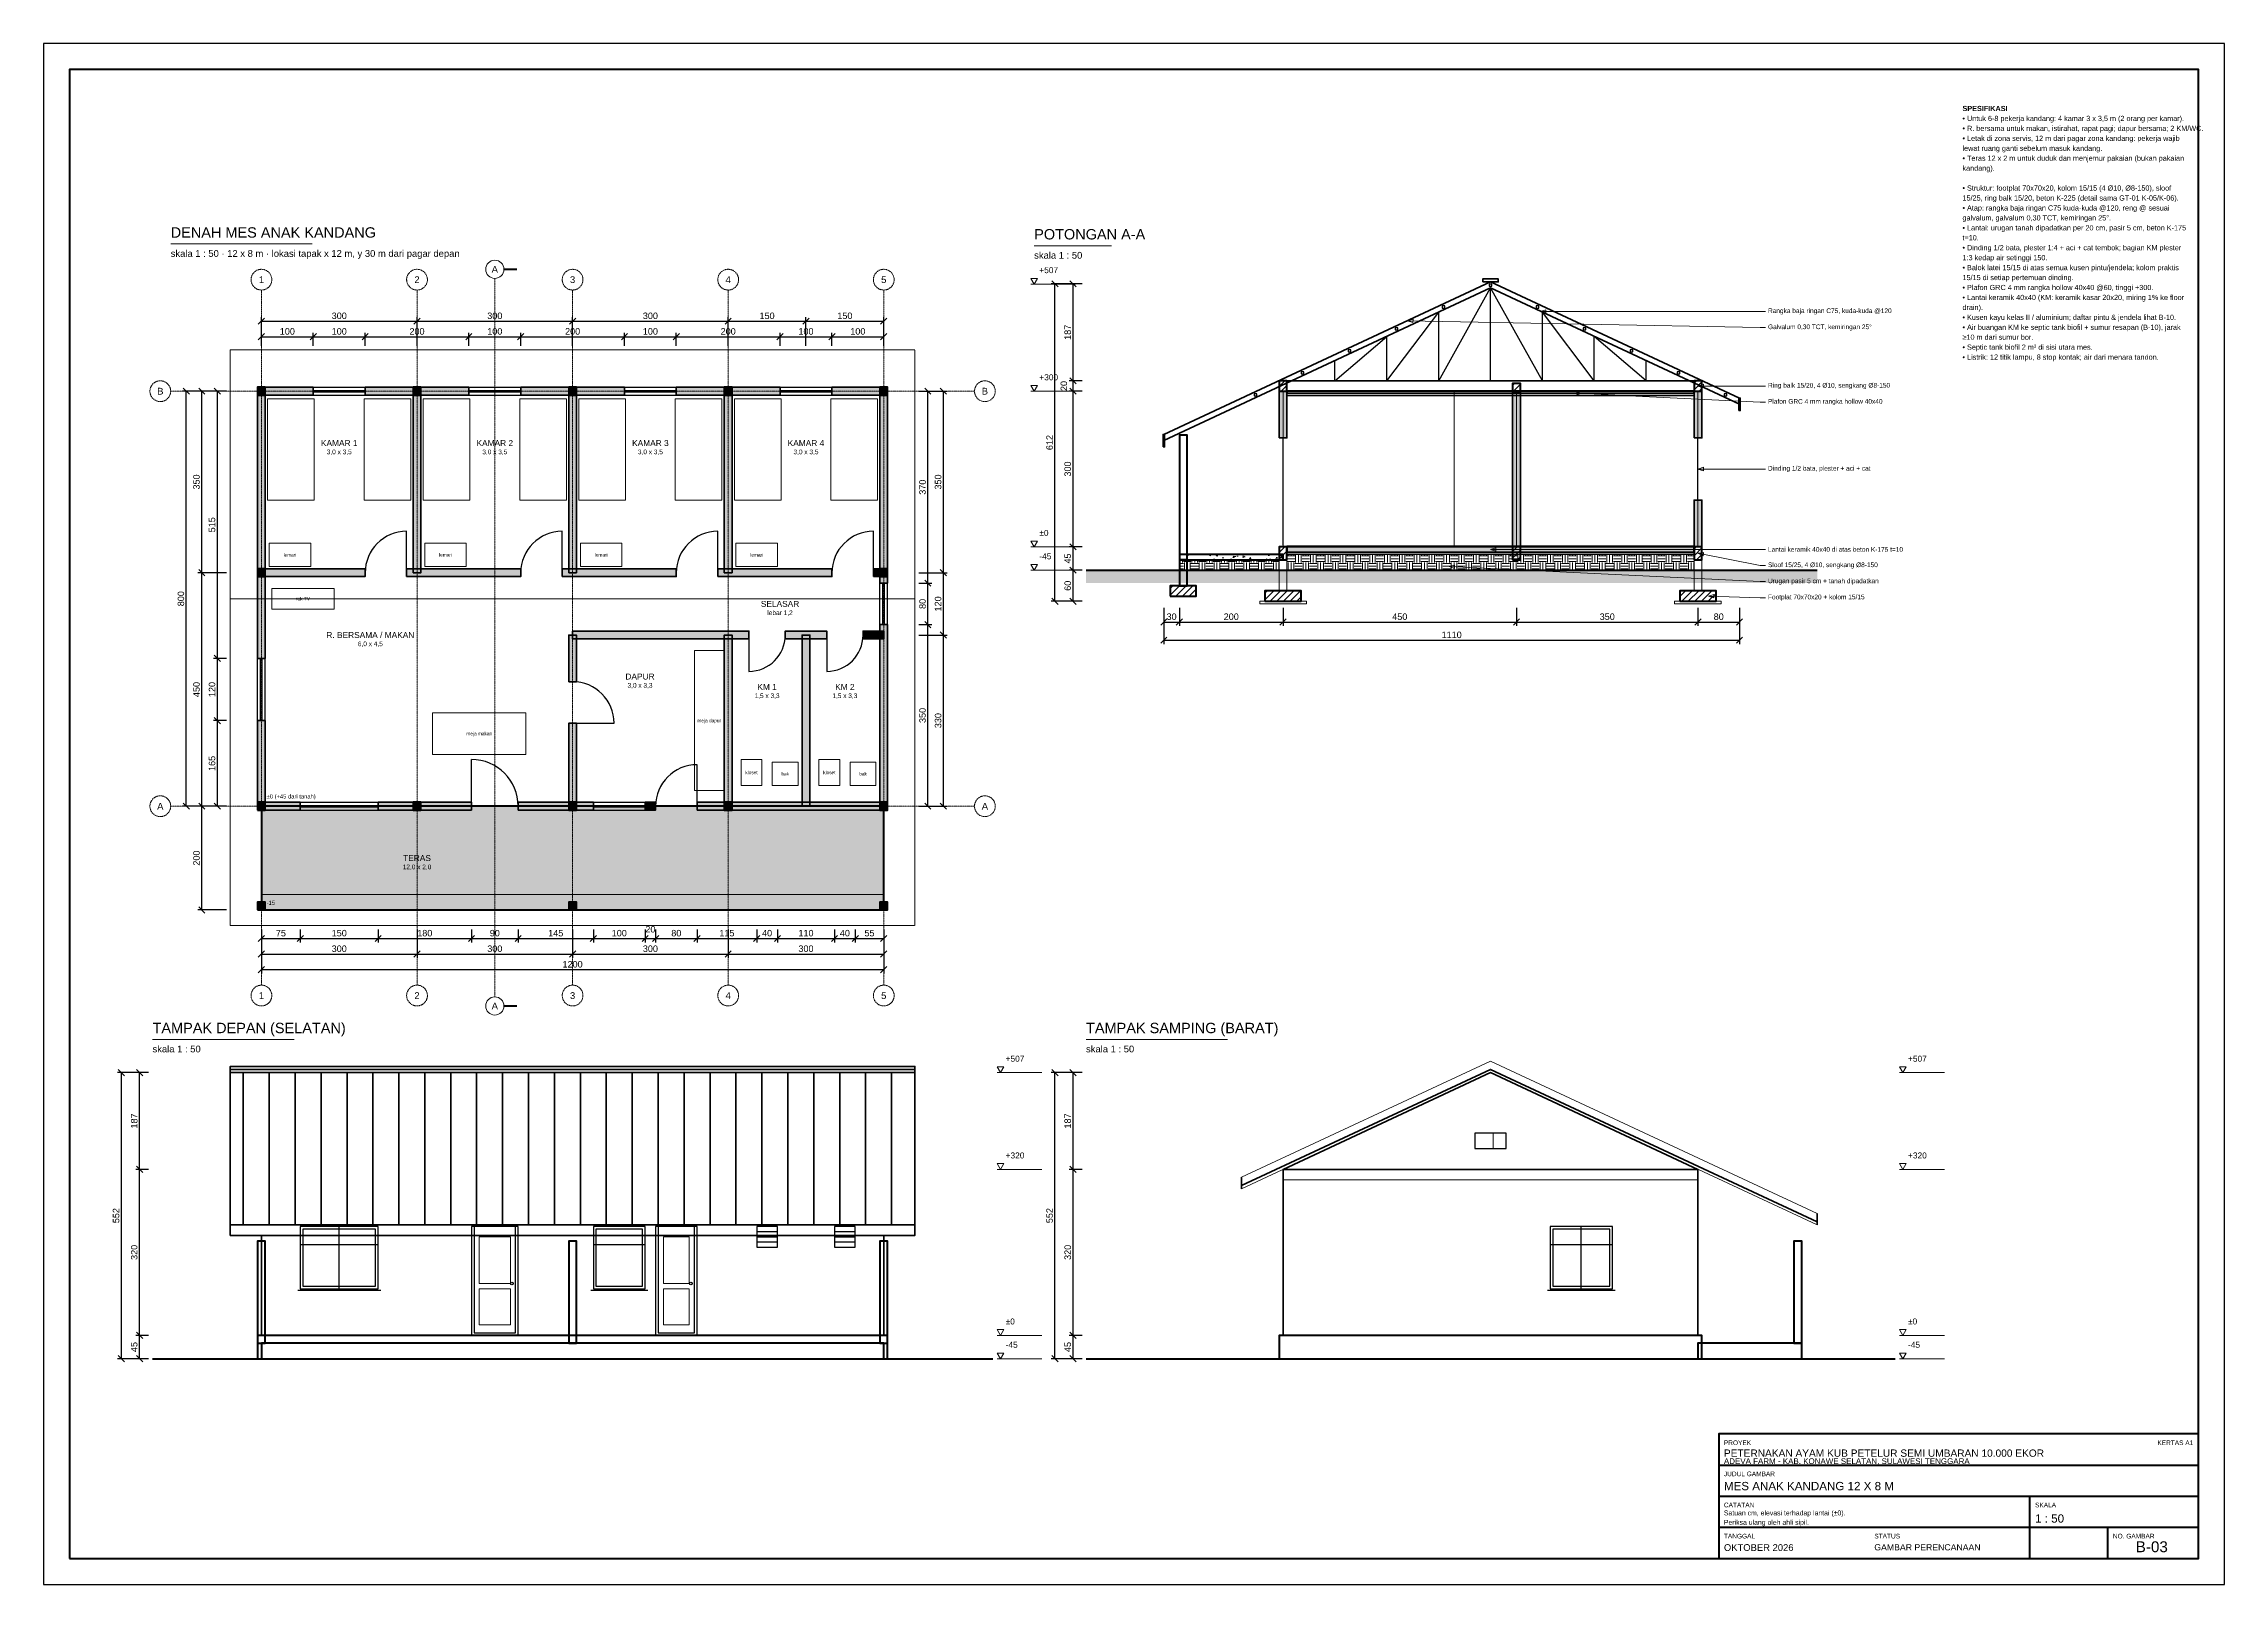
# Model space of a CAD drawing. Header units: centimetres. Extents: x 0 to 57986, y 0 to 4200.
# Drawn here: x 11175 to 15380, y 0 to 2970 of the extents above; entities that cross this region are included whole.
import ezdxf
from ezdxf.enums import TextEntityAlignment as Align

# ---------------------------------------------------------------- set-up
doc = ezdxf.new("R2010")
doc.units = ezdxf.units.CM
doc.linetypes.add('DASHDOT', pattern=[3.556, 2.54, -0.508, 0, -0.508])
doc.linetypes.add('DASHED', pattern=[1.524, 1.27, -0.254])
for name, color, linetype, lineweight in [('A-ATAP', 5, 'CONTINUOUS', 35), ('A-BAJA', 6, 'CONTINUOUS', 25), ('A-DIM', 140, 'CONTINUOUS', 13), ('A-DINDING', 32, 'CONTINUOUS', 35), ('A-FRAME', 7, 'CONTINUOUS', 50), ('A-GRID', 1, 'DASHDOT', 13), ('A-HATCH', 8, 'CONTINUOUS', 9), ('A-KAYU', 32, 'CONTINUOUS', 25), ('A-PERABOT', 8, 'CONTINUOUS', 18), ('A-STRUKTUR', 7, 'CONTINUOUS', 50), ('A-TANAH', 34, 'CONTINUOUS', 18), ('A-TEKS', 7, 'CONTINUOUS', 18), ('A-TERSEMBUNYI', 8, 'DASHED', 13)]:
    doc.layers.add(name, color=color, linetype=linetype, lineweight=lineweight)
doc.styles.add('ARIAL', font='arial.ttf')
doc.dimstyles.new('D50', dxfattribs={"dimtxt": 12.5, "dimasz": 10, "dimexe": 7.5, "dimexo": 7.5, "dimgap": 4, "dimtad": 1, "dimdec": 0, "dimtxsty": 'ARIAL', "dimtsz": 6, "dimcen": 2.5, "dimclrd": 140, "dimclre": 140, "dimclrt": 250, "dimazin": 3, "dimtfac": 1, "dimtmove": 0, "dimatfit": 3})

msp = doc.modelspace()

# ---------------------------------------------------------------- hatches: boundary and pattern name
at = {"layer": 'A-HATCH'}
h = msp.add_hatch(dxfattribs=at)
h.set_pattern_fill('ANSI31', scale=2.85)
h.paths.add_polyline_path([(13557.5, 2300), (13572.5, 2300), (13572.5, 2320), (13557.5, 2320)])
h = msp.add_hatch(dxfattribs=at)
h.set_pattern_fill('ANSI31', scale=2.85)
h.paths.add_polyline_path([(14007.5, 2300), (14022.5, 2300), (14022.5, 2315), (14007.5, 2315)])
h = msp.add_hatch(dxfattribs=at)
h.set_pattern_fill('ANSI31', scale=2.85)
h.paths.add_polyline_path([(14357.5, 2300), (14372.5, 2300), (14372.5, 2320), (14357.5, 2320)])
at = {"layer": 'A-HATCH', "true_color": 0xe2ceb6}
h = msp.add_hatch(color=8, dxfattribs=at)
h.dxf.hatch_style = 1
h.paths.add_polyline_path([(11587.5, 2292.5), (11695, 2292.5), (11695, 2307.5), (11587.5, 2307.5)])
h = msp.add_hatch(color=8, dxfattribs=at)
h.dxf.hatch_style = 1
h.paths.add_polyline_path([(11587.5, 1785), (11602.5, 1785), (11602.5, 2307.5), (11587.5, 2307.5)])
at = {"layer": 'A-HATCH'}
h = msp.add_hatch(color=8, dxfattribs=at)
h.dxf.hatch_style = 1
h.paths.add_polyline_path([(11587.5, 2292.5), (11602.5, 2292.5), (11602.5, 2307.5), (11587.5, 2307.5)])
at = {"layer": 'A-HATCH', "true_color": 0xe2ceb6}
h = msp.add_hatch(color=8, dxfattribs=at)
h.dxf.hatch_style = 1
h.paths.add_polyline_path([(11795, 2292.5), (11995, 2292.5), (11995, 2307.5), (11795, 2307.5)])
at = {"layer": 'A-HATCH'}
h = msp.add_hatch(color=8, dxfattribs=at)
h.dxf.hatch_style = 1
h.paths.add_polyline_path([(11887.5, 2292.5), (11902.5, 2292.5), (11902.5, 2307.5), (11887.5, 2307.5)])
at = {"layer": 'A-HATCH', "true_color": 0xe2ceb6}
h = msp.add_hatch(color=8, dxfattribs=at)
h.dxf.hatch_style = 1
h.paths.add_polyline_path([(11887.5, 1950), (11902.5, 1950), (11902.5, 2300), (11887.5, 2300)])
h = msp.add_hatch(color=8, dxfattribs=at)
h.dxf.hatch_style = 1
h.paths.add_polyline_path([(12095, 2292.5), (12295, 2292.5), (12295, 2307.5), (12095, 2307.5)])
at = {"layer": 'A-HATCH'}
h = msp.add_hatch(color=8, dxfattribs=at)
h.dxf.hatch_style = 1
h.paths.add_polyline_path([(12187.5, 2292.5), (12202.5, 2292.5), (12202.5, 2307.5), (12187.5, 2307.5)])
at = {"layer": 'A-HATCH', "true_color": 0xe2ceb6}
h = msp.add_hatch(color=8, dxfattribs=at)
h.dxf.hatch_style = 1
h.paths.add_polyline_path([(12187.5, 1950), (12202.5, 1950), (12202.5, 2300), (12187.5, 2300)])
h = msp.add_hatch(color=8, dxfattribs=at)
h.dxf.hatch_style = 1
h.paths.add_polyline_path([(12395, 2292.5), (12595, 2292.5), (12595, 2307.5), (12395, 2307.5)])
at = {"layer": 'A-HATCH'}
h = msp.add_hatch(color=8, dxfattribs=at)
h.dxf.hatch_style = 1
h.paths.add_polyline_path([(12487.5, 2292.5), (12502.5, 2292.5), (12502.5, 2307.5), (12487.5, 2307.5)])
at = {"layer": 'A-HATCH', "true_color": 0xe2ceb6}
h = msp.add_hatch(color=8, dxfattribs=at)
h.dxf.hatch_style = 1
h.paths.add_polyline_path([(12487.5, 1950), (12502.5, 1950), (12502.5, 2300), (12487.5, 2300)])
h = msp.add_hatch(color=8, dxfattribs=at)
h.dxf.hatch_style = 1
h.paths.add_polyline_path([(12695, 2292.5), (12802.5, 2292.5), (12802.5, 2307.5), (12695, 2307.5)])
h = msp.add_hatch(color=8, dxfattribs=at)
h.dxf.hatch_style = 1
h.paths.add_polyline_path([(12787.5, 1930), (12802.5, 1930), (12802.5, 2307.5), (12787.5, 2307.5)])
at = {"layer": 'A-HATCH'}
h = msp.add_hatch(color=8, dxfattribs=at)
h.dxf.hatch_style = 1
h.paths.add_polyline_path([(12787.5, 2292.5), (12802.5, 2292.5), (12802.5, 2307.5), (12787.5, 2307.5)])
at = {"layer": 'A-HATCH', "true_color": 0xe2ceb6}
h = msp.add_hatch(color=8, dxfattribs=at)
h.dxf.hatch_style = 1
h.paths.add_polyline_path([(13557.5, 2210), (13572.5, 2210), (13572.5, 2300), (13557.5, 2300)])
h = msp.add_hatch(color=8, dxfattribs=at)
h.dxf.hatch_style = 1
h.paths.add_polyline_path([(14007.5, 2000), (14022.5, 2000), (14022.5, 2300), (14007.5, 2300)])
h = msp.add_hatch(color=8, dxfattribs=at)
h.dxf.hatch_style = 1
h.paths.add_polyline_path([(14357.5, 2210), (14372.5, 2210), (14372.5, 2300), (14357.5, 2300)])
h = msp.add_hatch(color=8, dxfattribs=at)
h.dxf.hatch_style = 1
h.paths.add_polyline_path([(14357.5, 2000), (14372.5, 2000), (14372.5, 2090), (14357.5, 2090)])
at = {"layer": 'A-HATCH'}
h = msp.add_hatch(dxfattribs=at)
h.set_pattern_fill('AR-CONC', scale=0.175)
h.paths.add_polyline_path([(13365, 1975), (13565, 1975), (13565, 1985), (13365, 1985)])
h = msp.add_hatch(dxfattribs=at)
h.set_pattern_fill('ANSI31', scale=2.85)
h.paths.add_polyline_path([(13557.5, 1975), (13572.5, 1975), (13572.5, 2000), (13557.5, 2000)])
h = msp.add_hatch(dxfattribs=at)
h.set_pattern_fill('AR-CONC', scale=0.175)
h.paths.add_polyline_path([(13572.5, 1990), (14357.5, 1990), (14357.5, 2000), (13572.5, 2000)])
h = msp.add_hatch(dxfattribs=at)
h.set_pattern_fill('AR-SAND', scale=0.25)
h.paths.add_polyline_path([(13572.5, 1985), (14357.5, 1985), (14357.5, 1990), (13572.5, 1990)])
h = msp.add_hatch(dxfattribs=at)
h.set_pattern_fill('EARTH', scale=2.25)
h.paths.add_polyline_path([(13572.5, 1955), (14357.5, 1955), (14357.5, 1985), (13572.5, 1985)])
h = msp.add_hatch(dxfattribs=at)
h.set_pattern_fill('ANSI31', scale=2.85)
h.paths.add_polyline_path([(14007.5, 1975), (14022.5, 1975), (14022.5, 2000), (14007.5, 2000)])
h = msp.add_hatch(dxfattribs=at)
h.set_pattern_fill('ANSI31', scale=2.85)
h.paths.add_polyline_path([(14357.5, 1975), (14372.5, 1975), (14372.5, 2000), (14357.5, 2000)])
h = msp.add_hatch(color=8, dxfattribs=at)
h.dxf.hatch_style = 1
h.paths.add_polyline_path([(11587.5, 1942.5), (11602.5, 1942.5), (11602.5, 1957.5), (11587.5, 1957.5)])
at = {"layer": 'A-HATCH', "true_color": 0xe2ceb6}
h = msp.add_hatch(color=8, dxfattribs=at)
h.dxf.hatch_style = 1
h.paths.add_polyline_path([(11595, 1942.5), (11795, 1942.5), (11795, 1957.5), (11595, 1957.5)])
h = msp.add_hatch(color=8, dxfattribs=at)
h.dxf.hatch_style = 1
h.paths.add_polyline_path([(11875, 1942.5), (12095, 1942.5), (12095, 1957.5), (11875, 1957.5)])
h = msp.add_hatch(color=8, dxfattribs=at)
h.dxf.hatch_style = 1
h.paths.add_polyline_path([(12175, 1942.5), (12395, 1942.5), (12395, 1957.5), (12175, 1957.5)])
h = msp.add_hatch(color=8, dxfattribs=at)
h.dxf.hatch_style = 1
h.paths.add_polyline_path([(12475, 1942.5), (12695, 1942.5), (12695, 1957.5), (12475, 1957.5)])
h = msp.add_hatch(color=8, dxfattribs=at)
h.dxf.hatch_style = 1
h.paths.add_polyline_path([(12775, 1942.5), (12795, 1942.5), (12795, 1957.5), (12775, 1957.5)])
at = {"layer": 'A-HATCH'}
h = msp.add_hatch(color=8, dxfattribs=at)
h.dxf.hatch_style = 1
h.paths.add_polyline_path([(12787.5, 1942.5), (12802.5, 1942.5), (12802.5, 1957.5), (12787.5, 1957.5)])
h = msp.add_hatch(dxfattribs=at)
h.set_pattern_fill('EARTH', scale=2.25)
h.paths.add_polyline_path([(13185, 1930), (14595, 1930), (14595, 1955), (13185, 1955)])
h = msp.add_hatch(dxfattribs=at)
h.set_pattern_fill('EARTH', scale=2.25)
h.paths.add_polyline_path([(13365, 1955), (13557.5, 1955), (13557.5, 1975), (13365, 1975)])
h = msp.add_hatch(dxfattribs=at)
h.set_pattern_fill('ANSI31', scale=2.85)
h.paths.add_polyline_path([(13347.5, 1905), (13397.5, 1905), (13397.5, 1925), (13347.5, 1925)])
h = msp.add_hatch(dxfattribs=at)
h.set_pattern_fill('ANSI31', scale=2.85)
h.paths.add_polyline_path([(13530, 1895), (13600, 1895), (13600, 1915), (13530, 1915)])
h = msp.add_hatch(dxfattribs=at)
h.set_pattern_fill('ANSI31', scale=2.85)
h.paths.add_polyline_path([(14330, 1895), (14400, 1895), (14400, 1915), (14330, 1915)])
at = {"layer": 'A-HATCH', "true_color": 0xe2ceb6}
h = msp.add_hatch(color=8, dxfattribs=at)
h.dxf.hatch_style = 1
h.paths.add_polyline_path([(12187.5, 1740), (12202.5, 1740), (12202.5, 1830), (12187.5, 1830)])
h = msp.add_hatch(color=8, dxfattribs=at)
h.dxf.hatch_style = 1
h.paths.add_polyline_path([(12195, 1822.5), (12535, 1822.5), (12535, 1837.5), (12195, 1837.5)])
h = msp.add_hatch(color=8, dxfattribs=at)
h.dxf.hatch_style = 1
h.paths.add_polyline_path([(12487.5, 1500), (12502.5, 1500), (12502.5, 1830), (12487.5, 1830)])
h = msp.add_hatch(color=8, dxfattribs=at)
h.dxf.hatch_style = 1
h.paths.add_polyline_path([(12605, 1822.5), (12685, 1822.5), (12685, 1837.5), (12605, 1837.5)])
h = msp.add_hatch(color=8, dxfattribs=at)
h.dxf.hatch_style = 1
h.paths.add_polyline_path([(12637.5, 1500), (12652.5, 1500), (12652.5, 1830), (12637.5, 1830)])
h = msp.add_hatch(color=8, dxfattribs=at)
h.dxf.hatch_style = 1
h.paths.add_polyline_path([(12755, 1822.5), (12795, 1822.5), (12795, 1837.5), (12755, 1837.5)])
h = msp.add_hatch(color=8, dxfattribs=at)
h.dxf.hatch_style = 1
h.paths.add_polyline_path([(12787.5, 1492.5), (12802.5, 1492.5), (12802.5, 1850), (12787.5, 1850)])
h = msp.add_hatch(color=8, dxfattribs=at)
h.dxf.hatch_style = 1
h.paths.add_polyline_path([(11587.5, 1492.5), (11602.5, 1492.5), (11602.5, 1665), (11587.5, 1665)])
h = msp.add_hatch(color=8, dxfattribs=at)
h.dxf.hatch_style = 1
h.paths.add_polyline_path([(12187.5, 1500), (12202.5, 1500), (12202.5, 1660), (12187.5, 1660)])
h = msp.add_hatch(color=8, dxfattribs=at)
h.dxf.hatch_style = 1
h.paths.add_polyline_path([(11587.5, 1492.5), (11670, 1492.5), (11670, 1507.5), (11587.5, 1507.5)])
at = {"layer": 'A-HATCH'}
h = msp.add_hatch(color=8, dxfattribs=at)
h.dxf.hatch_style = 1
h.paths.add_polyline_path([(11587.5, 1492.5), (11602.5, 1492.5), (11602.5, 1507.5), (11587.5, 1507.5)])
at = {"layer": 'A-HATCH', "true_color": 0xeeece4}
h = msp.add_hatch(color=8, dxfattribs=at)
h.dxf.hatch_style = 1
h.paths.add_polyline_path([(11595, 1300), (12795, 1300), (12795, 1500), (11595, 1500)])
at = {"layer": 'A-HATCH', "true_color": 0xe2ceb6}
h = msp.add_hatch(color=8, dxfattribs=at)
h.dxf.hatch_style = 1
h.paths.add_polyline_path([(11820, 1492.5), (12000, 1492.5), (12000, 1507.5), (11820, 1507.5)])
at = {"layer": 'A-HATCH'}
h = msp.add_hatch(color=8, dxfattribs=at)
h.dxf.hatch_style = 1
h.paths.add_polyline_path([(11887.5, 1492.5), (11902.5, 1492.5), (11902.5, 1507.5), (11887.5, 1507.5)])
at = {"layer": 'A-HATCH', "true_color": 0xe2ceb6}
h = msp.add_hatch(color=8, dxfattribs=at)
h.dxf.hatch_style = 1
h.paths.add_polyline_path([(12090, 1492.5), (12235, 1492.5), (12235, 1507.5), (12090, 1507.5)])
at = {"layer": 'A-HATCH'}
h = msp.add_hatch(color=8, dxfattribs=at)
h.dxf.hatch_style = 1
h.paths.add_polyline_path([(12187.5, 1492.5), (12202.5, 1492.5), (12202.5, 1507.5), (12187.5, 1507.5)])
at = {"layer": 'A-HATCH', "true_color": 0xe2ceb6}
h = msp.add_hatch(color=8, dxfattribs=at)
h.dxf.hatch_style = 1
h.paths.add_polyline_path([(12335, 1492.5), (12355, 1492.5), (12355, 1507.5), (12335, 1507.5)])
h = msp.add_hatch(color=8, dxfattribs=at)
h.dxf.hatch_style = 1
h.paths.add_polyline_path([(12435, 1492.5), (12802.5, 1492.5), (12802.5, 1507.5), (12435, 1507.5)])
at = {"layer": 'A-HATCH'}
h = msp.add_hatch(color=8, dxfattribs=at)
h.dxf.hatch_style = 1
h.paths.add_polyline_path([(12487.5, 1492.5), (12502.5, 1492.5), (12502.5, 1507.5), (12487.5, 1507.5)])
h = msp.add_hatch(color=8, dxfattribs=at)
h.dxf.hatch_style = 1
h.paths.add_polyline_path([(12787.5, 1492.5), (12802.5, 1492.5), (12802.5, 1507.5), (12787.5, 1507.5)])
h = msp.add_hatch(color=8, dxfattribs=at)
h.dxf.hatch_style = 1
h.paths.add_polyline_path([(11587.5, 1300), (11602.5, 1300), (11602.5, 1315), (11587.5, 1315)])
h = msp.add_hatch(color=8, dxfattribs=at)
h.dxf.hatch_style = 1
h.paths.add_polyline_path([(12187.5, 1300), (12202.5, 1300), (12202.5, 1315), (12187.5, 1315)])
h = msp.add_hatch(color=8, dxfattribs=at)
h.dxf.hatch_style = 1
h.paths.add_polyline_path([(12787.5, 1300), (12802.5, 1300), (12802.5, 1315), (12787.5, 1315)])
h = msp.add_hatch(dxfattribs=at)
h.set_pattern_fill('NET', scale=40)
h.paths.add_polyline_path([(13935, 840), (13995, 840), (13995, 870), (13935, 870)])

# ---------------------------------------------------------------- linework, layer by layer
at = {"layer": 'A-ATAP'}
for p, q in [((11560, 692.75), (11560, 986.52)), ((11610, 692.75), (11610, 986.52)), ((11660, 692.75), (11660, 986.52)), ((11710, 692.75), (11710, 986.52)), ((11760, 692.75), (11760, 986.52)), ((11810, 692.75), (11810, 986.52)), ((11860, 692.75), (11860, 986.52)), ((11910, 692.75), (11910, 986.52)), ((11960, 692.75), (11960, 986.52)), ((12010, 692.75), (12010, 986.52)), ((12060, 692.75), (12060, 986.52)), ((12110, 692.75), (12110, 986.52)), ((12160, 692.75), (12160, 986.52)), ((12210, 692.75), (12210, 986.52)), ((12260, 692.75), (12260, 986.52)), ((12310, 692.75), (12310, 986.52)), ((12360, 692.75), (12360, 986.52)), ((12410, 692.75), (12410, 986.52)), ((12460, 692.75), (12460, 986.52)), ((12510, 692.75), (12510, 986.52)), ((12560, 692.75), (12560, 986.52)), ((12610, 692.75), (12610, 986.52)), ((12660, 692.75), (12660, 986.52)), ((12710, 692.75), (12710, 986.52)), ((12760, 692.75), (12760, 986.52)), ((12810, 692.75), (12810, 986.52)), ((13485, 762.7), (13485, 784.7)), ((14595, 692.75), (14595, 714.75))]:
    msp.add_line(p, q, dxfattribs=at)
at = {"layer": 'A-ATAP', "lineweight": 35}
for points in [[(13335, 2216.75), (13965, 2510.52), (14445, 2286.7)], [(13485, 768.7), (13965, 992.52), (14595, 698.75)]]:
    msp.add_lwpolyline(points, dxfattribs=at)
at = {"layer": 'A-ATAP'}
for points in [[(13950, 2510.52), (13980, 2510.52), (13980, 2516.52), (13950, 2516.52)], [(14443.5, 2262.7), (14446.5, 2262.7), (14446.5, 2286.7), (14443.5, 2286.7)], [(13333.5, 2192.75), (13336.5, 2192.75), (13336.5, 2216.75), (13333.5, 2216.75)], [(11535, 986.52), (12855, 986.52), (12855, 998.52), (11535, 998.52)], [(11535, 672.75), (12855, 672.75), (12855, 692.75), (11535, 692.75)]]:
    msp.add_lwpolyline(points, close=True, dxfattribs=at)
at = {"layer": 'A-ATAP', "lineweight": 35}
msp.add_lwpolyline([(11535, 692.75), (12855, 692.75), (12855, 992.52), (11535, 992.52)], close=True, dxfattribs=at)
at = {"layer": 'A-ATAP', "lineweight": 18}
for points in [[(13485, 784.7), (13965, 1008.52), (14595, 714.75)], [(13485, 762.7), (13965, 986.52), (14595, 692.75)]]:
    msp.add_lwpolyline(points, dxfattribs=at)
at = {"layer": 'A-BAJA'}
for p, q in [((13865, 2320), (13965, 2499.02)), ((13965, 2320), (13965, 2499.02)), ((14065, 2320), (13965, 2499.02)), ((13765, 2320), (13865, 2452.39)), ((13865, 2320), (13865, 2452.39)), ((14065, 2320), (14065, 2452.39)), ((14165, 2320), (14065, 2452.39)), ((13665, 2320), (13765, 2405.76)), ((13765, 2320), (13765, 2405.76)), ((14165, 2320), (14165, 2405.76)), ((14265, 2320), (14165, 2405.76)), ((13665, 2320), (13665, 2359.13)), ((14265, 2320), (14265, 2359.13)), ((13572.5, 2292), (14357.5, 2292))]:
    msp.add_line(p, q, dxfattribs=at)
at = {"layer": 'A-BAJA', "lineweight": 35}
msp.add_line((13565, 2320), (14365, 2320), dxfattribs=at)
msp.add_lwpolyline([(13335, 2205.25), (13965, 2499.02), (14445, 2275.2)], dxfattribs=at)
at = {"layer": 'A-BAJA'}
for points in [[(13962.5, 2502.52), (13967.5, 2502.52), (13967.5, 2506.52), (13962.5, 2506.52)], [(13962.5, 2502.52), (13967.5, 2502.52), (13967.5, 2506.52), (13962.5, 2506.52)], [(13871.87, 2460.26), (13876.87, 2460.26), (13876.87, 2464.26), (13871.87, 2464.26)], [(14053.13, 2460.26), (14058.13, 2460.26), (14058.13, 2464.26), (14053.13, 2464.26)], [(13781.24, 2418), (13786.24, 2418), (13786.24, 2422), (13781.24, 2422)], [(14143.76, 2418), (14148.76, 2418), (14148.76, 2422), (14143.76, 2422)], [(13690.61, 2375.74), (13695.61, 2375.74), (13695.61, 2379.74), (13690.61, 2379.74)], [(14234.39, 2375.74), (14239.39, 2375.74), (14239.39, 2379.74), (14234.39, 2379.74)], [(13599.98, 2333.48), (13604.98, 2333.48), (13604.98, 2337.48), (13599.98, 2337.48)], [(14325.02, 2333.48), (14330.02, 2333.48), (14330.02, 2337.48), (14325.02, 2337.48)], [(13509.35, 2291.21), (13514.35, 2291.21), (13514.35, 2295.21), (13509.35, 2295.21)], [(14415.65, 2291.21), (14420.65, 2291.21), (14420.65, 2295.21), (14415.65, 2295.21)]]:
    msp.add_lwpolyline(points, close=True, dxfattribs=at)
at = {"layer": 'A-DIM'}
for p, q in [((13078.4, 2506.52), (13165, 2506.52)), ((13078.4, 2300), (13165, 2300)), ((13078.4, 2000), (13165, 2000)), ((13078.4, 1955), (13165, 1955)), ((13013.4, 986.52), (13100, 986.52)), ((14753.4, 986.52), (14840, 986.52)), ((13013.4, 800), (13100, 800)), ((14753.4, 800), (14840, 800)), ((13013.4, 480), (13100, 480)), ((14753.4, 480), (14840, 480)), ((13013.4, 435), (13100, 435)), ((14753.4, 435), (14840, 435))]:
    msp.add_line(p, q, dxfattribs=at)
for points in [[(13085, 2506.52), (13078.4, 2517.52), (13091.6, 2517.52)], [(13805, 2435.91), (13815.44, 2432.46), (13815.57, 2438.96)], [(14061, 2453.76), (14071.51, 2450.51), (14071.51, 2457.01)], [(14365, 2310), (14375.51, 2306.75), (14375.51, 2313.25)], [(13085, 2300), (13078.4, 2311), (13091.6, 2311)], [(14125, 2296), (14135.34, 2292.26), (14135.65, 2298.75)], [(14365, 2150), (14375.51, 2146.75), (14375.51, 2153.25)], [(13085, 2000), (13078.4, 2011), (13091.6, 2011)], [(13965, 1995), (13975.51, 1991.75), (13975.51, 1998.25)], [(14365, 1988), (14374.67, 1982.75), (14375.94, 1989.13)], [(13085, 1955), (13078.4, 1966), (13091.6, 1966)], [(13885, 1962), (13895.34, 1958.25), (13895.65, 1964.74)], [(14385, 1905), (14395.41, 1901.44), (14395.6, 1907.93)], [(13020, 986.52), (13013.4, 997.52), (13026.6, 997.52)], [(14760, 986.52), (14753.4, 997.52), (14766.6, 997.52)], [(13020, 800), (13013.4, 811), (13026.6, 811)], [(14760, 800), (14753.4, 811), (14766.6, 811)], [(13020, 480), (13013.4, 491), (13026.6, 491)], [(14760, 480), (14753.4, 491), (14766.6, 491)], [(13020, 435), (13013.4, 446), (13026.6, 446)], [(14760, 435), (14753.4, 446), (14766.6, 446)]]:
    msp.add_lwpolyline(points, close=True, dxfattribs=at)
for points in [[(14061, 2453.76), (14485, 2453.76), (14495, 2453.76)], [(13805, 2435.91), (14485, 2422.76), (14495, 2422.76)], [(14125, 2296), (14485, 2279), (14495, 2279)], [(14365, 2310), (14485, 2310), (14495, 2310)], [(14365, 2150), (14485, 2150), (14495, 2150)], [(13965, 1995), (14485, 1995), (14495, 1995)], [(14365, 1988), (14485, 1964), (14495, 1964)], [(13885, 1962), (14485, 1933), (14495, 1933)], [(14385, 1905), (14485, 1902), (14495, 1902)]]:
    msp.add_lwpolyline(points, dxfattribs=at)
at = {"layer": 'A-DINDING'}
for points in [[(11587.5, 2292.5), (11695, 2292.5), (11695, 2307.5), (11587.5, 2307.5)], [(11587.5, 1785), (11602.5, 1785), (11602.5, 2307.5), (11587.5, 2307.5)], [(11795, 2292.5), (11995, 2292.5), (11995, 2307.5), (11795, 2307.5)], [(11887.5, 1950), (11902.5, 1950), (11902.5, 2300), (11887.5, 2300)], [(12095, 2292.5), (12295, 2292.5), (12295, 2307.5), (12095, 2307.5)], [(12187.5, 1950), (12202.5, 1950), (12202.5, 2300), (12187.5, 2300)], [(12395, 2292.5), (12595, 2292.5), (12595, 2307.5), (12395, 2307.5)], [(12487.5, 1950), (12502.5, 1950), (12502.5, 2300), (12487.5, 2300)], [(12695, 2292.5), (12802.5, 2292.5), (12802.5, 2307.5), (12695, 2307.5)], [(12787.5, 1930), (12802.5, 1930), (12802.5, 2307.5), (12787.5, 2307.5)], [(13557.5, 2210), (13572.5, 2210), (13572.5, 2300), (13557.5, 2300)], [(14007.5, 2000), (14022.5, 2000), (14022.5, 2300), (14007.5, 2300)], [(14357.5, 2210), (14372.5, 2210), (14372.5, 2300), (14357.5, 2300)], [(14357.5, 2000), (14372.5, 2000), (14372.5, 2090), (14357.5, 2090)], [(11595, 1942.5), (11795, 1942.5), (11795, 1957.5), (11595, 1957.5)], [(11875, 1942.5), (12095, 1942.5), (12095, 1957.5), (11875, 1957.5)], [(12175, 1942.5), (12395, 1942.5), (12395, 1957.5), (12175, 1957.5)], [(12475, 1942.5), (12695, 1942.5), (12695, 1957.5), (12475, 1957.5)], [(12775, 1942.5), (12795, 1942.5), (12795, 1957.5), (12775, 1957.5)], [(12187.5, 1740), (12202.5, 1740), (12202.5, 1830), (12187.5, 1830)], [(12195, 1822.5), (12535, 1822.5), (12535, 1837.5), (12195, 1837.5)], [(12487.5, 1500), (12502.5, 1500), (12502.5, 1830), (12487.5, 1830)], [(12605, 1822.5), (12685, 1822.5), (12685, 1837.5), (12605, 1837.5)], [(12637.5, 1500), (12652.5, 1500), (12652.5, 1830), (12637.5, 1830)], [(12755, 1822.5), (12795, 1822.5), (12795, 1837.5), (12755, 1837.5)], [(12787.5, 1492.5), (12802.5, 1492.5), (12802.5, 1850), (12787.5, 1850)], [(11587.5, 1492.5), (11602.5, 1492.5), (11602.5, 1665), (11587.5, 1665)], [(12187.5, 1500), (12202.5, 1500), (12202.5, 1660), (12187.5, 1660)], [(11587.5, 1492.5), (11670, 1492.5), (11670, 1507.5), (11587.5, 1507.5)], [(11820, 1492.5), (12000, 1492.5), (12000, 1507.5), (11820, 1507.5)], [(12090, 1492.5), (12235, 1492.5), (12235, 1507.5), (12090, 1507.5)], [(12335, 1492.5), (12355, 1492.5), (12355, 1507.5), (12335, 1507.5)], [(12435, 1492.5), (12802.5, 1492.5), (12802.5, 1507.5), (12435, 1507.5)], [(13565, 800), (13965, 986.52), (14365, 800)]]:
    msp.add_lwpolyline(points, close=True, dxfattribs=at)
for points in [[(13565, 800), (13565, 480), (14365, 480), (14365, 800)], [(11595, 672.75), (11595, 480), (12795, 480), (12795, 672.75)]]:
    msp.add_lwpolyline(points, dxfattribs=at)
at = {"layer": 'A-FRAME'}
for p, q in [((14405, 230), (15330, 230)), ((14405, 170), (15330, 170)), ((15005, 50), (15005, 170)), ((14405, 110), (15330, 110)), ((15155, 50), (15155, 110))]:
    msp.add_line(p, q, dxfattribs=at)
at = {"layer": 'A-FRAME', "lineweight": 25}
msp.add_lwpolyline([(11175, 0), (15380, 0), (15380, 2970), (11175, 2970)], close=True, dxfattribs=at)
at = {"layer": 'A-FRAME'}
for points in [[(11225, 50), (15330, 50), (15330, 2920), (11225, 2920)], [(14405, 50), (15330, 50), (15330, 290), (14405, 290)]]:
    msp.add_lwpolyline(points, close=True, dxfattribs=at)
at = {"layer": 'A-GRID'}
for p, q in [((11595, 1155), (11595, 2495)), ((11895, 1155), (11895, 2495)), ((12045, 1132.5), (12045, 2517.5)), ((12195, 1155), (12195, 2495)), ((12495, 1155), (12495, 2495)), ((12795, 1155), (12795, 2495)), ((11420, 2300), (12970, 2300)), ((11420, 1500), (12970, 1500))]:
    msp.add_line(p, q, dxfattribs=at)
for centre in [(11595, 2515), (11895, 2515), (12195, 2515), (12495, 2515), (12795, 2515), (11400, 2300), (12990, 2300), (11400, 1500), (12990, 1500), (11595, 1135), (11895, 1135), (12195, 1135), (12495, 1135), (12795, 1135)]:
    msp.add_circle(centre, 20, dxfattribs=at)
at = {"layer": 'A-HATCH'}
for points in [[(13572.5, 1985), (14357.5, 1985), (14357.5, 1990), (13572.5, 1990)], [(13520, 1890), (13610, 1890), (13610, 1895), (13520, 1895)], [(14320, 1890), (14410, 1890), (14410, 1895), (14320, 1895)]]:
    msp.add_lwpolyline(points, close=True, dxfattribs=at)
at = {"layer": 'A-KAYU'}
for p, q in [((11695, 2307.5), (11795, 2307.5)), ((11695, 2301.5), (11795, 2301.5)), ((11695, 2298.5), (11795, 2298.5)), ((11695, 2292.5), (11795, 2292.5)), ((11995, 2307.5), (12095, 2307.5)), ((11995, 2301.5), (12095, 2301.5)), ((11995, 2298.5), (12095, 2298.5)), ((11995, 2292.5), (12095, 2292.5)), ((12295, 2307.5), (12395, 2307.5)), ((12295, 2301.5), (12395, 2301.5)), ((12295, 2298.5), (12395, 2298.5)), ((12295, 2292.5), (12395, 2292.5)), ((12595, 2307.5), (12695, 2307.5)), ((12595, 2301.5), (12695, 2301.5)), ((12595, 2298.5), (12695, 2298.5)), ((12595, 2292.5), (12695, 2292.5)), ((13565, 2003), (13565, 2210)), ((14365, 2090), (14365, 2210)), ((14357.5, 2090), (14372.5, 2090)), ((12787.5, 1850), (12787.5, 1930)), ((12793.5, 1850), (12793.5, 1930)), ((12796.5, 1850), (12796.5, 1930)), ((12802.5, 1850), (12802.5, 1930)), ((11587.5, 1665), (11587.5, 1785)), ((11593.5, 1665), (11593.5, 1785)), ((11596.5, 1665), (11596.5, 1785)), ((11602.5, 1665), (11602.5, 1785)), ((11670, 1507.5), (11820, 1507.5)), ((11670, 1501.5), (11820, 1501.5)), ((11670, 1498.5), (11820, 1498.5)), ((11670, 1492.5), (11820, 1492.5)), ((12235, 1507.5), (12335, 1507.5)), ((12235, 1501.5), (12335, 1501.5)), ((12235, 1498.5), (12335, 1498.5)), ((12235, 1492.5), (12335, 1492.5)), ((11745, 570), (11745, 690)), ((12550, 680), (12590, 680)), ((12700, 680), (12740, 680)), ((14140, 570), (14140, 690)), ((11670, 655), (11820, 655)), ((12235, 655), (12335, 655)), ((12550, 670), (12590, 670)), ((12550, 660), (12590, 660)), ((12700, 670), (12740, 670)), ((12700, 660), (12740, 660)), ((14080, 655), (14200, 655)), ((11665, 567), (11825, 567)), ((12230, 567), (12340, 567)), ((14075, 567), (14205, 567))]:
    msp.add_line(p, q, dxfattribs=at)
at = {"layer": 'A-KAYU', "lineweight": 25}
for p, q in [((11875, 1950), (11875, 2030)), ((12175, 1950), (12175, 2030)), ((12475, 1950), (12475, 2030)), ((12775, 1950), (12775, 2030)), ((12535, 1830), (12535, 1760)), ((12685, 1830), (12685, 1760)), ((12195, 1660), (12275, 1660)), ((12000, 1500), (12000, 1590)), ((12435, 1500), (12435, 1580))]:
    msp.add_line(p, q, dxfattribs=at)
at = {"layer": 'A-KAYU'}
for points in [[(13935, 840), (13995, 840), (13995, 870), (13935, 870)], [(11675, 575), (11815, 575), (11815, 685), (11675, 685)], [(12005, 485), (12085, 485), (12085, 690), (12005, 690)], [(12240, 575), (12330, 575), (12330, 685), (12240, 685)], [(12360, 485), (12430, 485), (12430, 690), (12360, 690)], [(14085, 575), (14195, 575), (14195, 685), (14085, 685)]]:
    msp.add_lwpolyline(points, close=True, dxfattribs=at)
at = {"layer": 'A-KAYU', "lineweight": 25}
for points in [[(11670, 570), (11820, 570), (11820, 690), (11670, 690)], [(12000, 480), (12090, 480), (12090, 690), (12000, 690)], [(12235, 570), (12335, 570), (12335, 690), (12235, 690)], [(12355, 480), (12435, 480), (12435, 690), (12355, 690)], [(12550, 650), (12590, 650), (12590, 690), (12550, 690)], [(12700, 650), (12740, 650), (12740, 690), (12700, 690)], [(14080, 570), (14200, 570), (14200, 690), (14080, 690)]]:
    msp.add_lwpolyline(points, close=True, dxfattribs=at)
at = {"layer": 'A-KAYU'}
for centre in [(12078, 580), (12423, 580)]:
    msp.add_circle(centre, 2.5, dxfattribs=at)
for centre, radius, start, end in [((11875, 1950), 80, 90, 180), ((12175, 1950), 80, 90, 180), ((12475, 1950), 80, 90, 180), ((12775, 1950), 80, 90, 180), ((12535, 1830), 70, 270, 360), ((12685, 1830), 70, 270, 360), ((12195, 1660), 80, 0, 90), ((12000, 1500), 90, 0, 90), ((12435, 1500), 80, 90, 180)]:
    msp.add_arc(centre, radius, start, end, dxfattribs=at)
at = {"layer": 'A-PERABOT'}
for p, q in [((11595, 1330), (12795, 1330)), ((13565, 780), (14365, 780))]:
    msp.add_line(p, q, dxfattribs=at)
for points in [[(11607, 2090), (11697, 2090), (11697, 2285), (11607, 2285)], [(11793, 2090), (11883, 2090), (11883, 2285), (11793, 2285)], [(11907, 2090), (11997, 2090), (11997, 2285), (11907, 2285)], [(12093, 2090), (12183, 2090), (12183, 2285), (12093, 2285)], [(12207, 2090), (12297, 2090), (12297, 2285), (12207, 2285)], [(12393, 2090), (12483, 2090), (12483, 2285), (12393, 2285)], [(12507, 2090), (12597, 2090), (12597, 2285), (12507, 2285)], [(12693, 2090), (12783, 2090), (12783, 2285), (12693, 2285)], [(13565, 2000), (13895, 2000), (13895, 2300), (13565, 2300)], [(13565, 2000), (13895, 2000), (13895, 2300), (13565, 2300)], [(13565, 2000), (13895, 2000), (13895, 2300), (13565, 2300)], [(14015, 2000), (14365, 2000), (14365, 2300), (14015, 2300)], [(14015, 2000), (14365, 2000), (14365, 2300), (14015, 2300)], [(11610, 1962), (11690, 1962), (11690, 2007), (11610, 2007)], [(11910, 1962), (11990, 1962), (11990, 2007), (11910, 2007)], [(12210, 1962), (12290, 1962), (12290, 2007), (12210, 2007)], [(12510, 1962), (12590, 1962), (12590, 2007), (12510, 2007)], [(11615, 1880), (11735, 1880), (11735, 1920), (11615, 1920)], [(12430, 1530), (12487, 1530), (12487, 1800), (12430, 1800)], [(11925, 1600), (12105, 1600), (12105, 1680), (11925, 1680)], [(12520, 1540), (12560, 1540), (12560, 1590), (12520, 1590)], [(12580, 1540), (12630, 1540), (12630, 1585), (12580, 1585)], [(12670, 1540), (12710, 1540), (12710, 1590), (12670, 1590)], [(12730, 1540), (12780, 1540), (12780, 1585), (12730, 1585)], [(12015, 580), (12075, 580), (12075, 670), (12015, 670)], [(12370, 580), (12420, 580), (12420, 670), (12370, 670)], [(12015, 500), (12075, 500), (12075, 570), (12015, 570)], [(12370, 500), (12420, 500), (12420, 570), (12370, 570)]]:
    msp.add_lwpolyline(points, close=True, dxfattribs=at)
at = {"layer": 'A-STRUKTUR'}
msp.add_line((13572.5, 2001.5), (14357.5, 2001.5), dxfattribs=at)
for points in [[(13557.5, 2300), (13572.5, 2300), (13572.5, 2320), (13557.5, 2320)], [(14007.5, 2300), (14022.5, 2300), (14022.5, 2315), (14007.5, 2315)], [(14357.5, 2300), (14372.5, 2300), (14372.5, 2320), (14357.5, 2320)], [(11587.5, 2292.5), (11602.5, 2292.5), (11602.5, 2307.5), (11587.5, 2307.5)], [(11887.5, 2292.5), (11902.5, 2292.5), (11902.5, 2307.5), (11887.5, 2307.5)], [(12187.5, 2292.5), (12202.5, 2292.5), (12202.5, 2307.5), (12187.5, 2307.5)], [(12487.5, 2292.5), (12502.5, 2292.5), (12502.5, 2307.5), (12487.5, 2307.5)], [(12787.5, 2292.5), (12802.5, 2292.5), (12802.5, 2307.5), (12787.5, 2307.5)], [(13572.5, 2296), (14357.5, 2296), (14357.5, 2300), (13572.5, 2300)], [(13365, 1975), (13380, 1975), (13380, 2215.24), (13365, 2215.24)], [(13365, 1975), (13565, 1975), (13565, 1985), (13365, 1985)], [(13557.5, 1975), (13572.5, 1975), (13572.5, 2000), (13557.5, 2000)], [(13572.5, 1990), (14357.5, 1990), (14357.5, 2000), (13572.5, 2000)], [(14007.5, 1975), (14022.5, 1975), (14022.5, 2000), (14007.5, 2000)], [(14357.5, 1975), (14372.5, 1975), (14372.5, 2000), (14357.5, 2000)], [(11587.5, 1942.5), (11602.5, 1942.5), (11602.5, 1957.5), (11587.5, 1957.5)], [(12787.5, 1942.5), (12802.5, 1942.5), (12802.5, 1957.5), (12787.5, 1957.5)], [(13365, 1925), (13380, 1925), (13380, 1975), (13365, 1975)], [(13347.5, 1905), (13397.5, 1905), (13397.5, 1925), (13347.5, 1925)], [(13530, 1895), (13600, 1895), (13600, 1915), (13530, 1915)], [(14330, 1895), (14400, 1895), (14400, 1915), (14330, 1915)], [(11587.5, 1492.5), (11602.5, 1492.5), (11602.5, 1507.5), (11587.5, 1507.5)], [(11595, 1300), (12795, 1300), (12795, 1500), (11595, 1500)], [(11887.5, 1492.5), (11902.5, 1492.5), (11902.5, 1507.5), (11887.5, 1507.5)], [(12187.5, 1492.5), (12202.5, 1492.5), (12202.5, 1507.5), (12187.5, 1507.5)], [(12487.5, 1492.5), (12502.5, 1492.5), (12502.5, 1507.5), (12487.5, 1507.5)], [(12787.5, 1492.5), (12802.5, 1492.5), (12802.5, 1507.5), (12787.5, 1507.5)], [(11587.5, 1300), (11602.5, 1300), (11602.5, 1315), (11587.5, 1315)], [(12187.5, 1300), (12202.5, 1300), (12202.5, 1315), (12187.5, 1315)], [(12787.5, 1300), (12802.5, 1300), (12802.5, 1315), (12787.5, 1315)], [(11587.5, 465), (11602.5, 465), (11602.5, 661.74), (11587.5, 661.74)], [(12187.5, 465), (12202.5, 465), (12202.5, 661.74), (12187.5, 661.74)], [(12787.5, 465), (12802.5, 465), (12802.5, 661.74), (12787.5, 661.74)], [(14550, 465), (14565, 465), (14565, 661.74), (14550, 661.74)], [(11587.5, 435), (12802.5, 435), (12802.5, 480), (11587.5, 480)], [(11595, 435), (12795, 435), (12795, 465), (11595, 465)], [(13557.5, 435), (14372.5, 435), (14372.5, 480), (13557.5, 480)], [(14365, 435), (14565, 435), (14565, 465), (14365, 465)]]:
    msp.add_lwpolyline(points, close=True, dxfattribs=at)
at = {"layer": 'A-TANAH', "lineweight": 50}
for p, q in [((13185, 1955), (14595, 1955)), ((11385, 435), (13005, 435)), ((13185, 435), (14745, 435))]:
    msp.add_line(p, q, dxfattribs=at)
at = {"layer": 'A-TEKS'}
for p, q in [((11420, 2584), (11692.8, 2584)), ((13085, 2580.52), (13233.8, 2580.52)), ((11385, 1050.52), (11657.8, 1050.52)), ((13185, 1050.52), (13457.8, 1050.52))]:
    msp.add_line(p, q, dxfattribs=at)
at = {"layer": 'A-TEKS', "lineweight": 50}
for points in [[(12062.5, 2535), (12087.5, 2535)], [(12062.5, 1115), (12087.5, 1115)]]:
    msp.add_lwpolyline(points, dxfattribs=at)
at = {"layer": 'A-TEKS'}
for centre in [(12045, 2535), (12045, 1115)]:
    msp.add_circle(centre, 17.5, dxfattribs=at)
at = {"layer": 'A-TERSEMBUNYI'}
for p, q in [((11535, 1900), (12855, 1900)), ((12550, 1500), (12590, 1500)), ((12700, 1500), (12740, 1500))]:
    msp.add_line(p, q, dxfattribs=at)
for points in [[(11535, 1270), (12855, 1270), (12855, 2380), (11535, 2380)], [(13557.5, 1915), (13572.5, 1915), (13572.5, 1975), (13557.5, 1975)], [(14357.5, 1915), (14372.5, 1915), (14372.5, 1975), (14357.5, 1975)]]:
    msp.add_lwpolyline(points, close=True, dxfattribs=at)

# ---------------------------------------------------------------- texts
at = {"layer": 'A-TEKS', "style": 'ARIAL'}
for s, height, p in [('DENAH MES ANAK KANDANG', 20, (11420, 2590)), ('POTONGAN A-A', 20, (13085, 2586.52)), ('+507', 11.5, (13095, 2524.12)), ('+300', 11.5, (13095, 2317.6)), ('±0', 11.5, (13095, 2017.6)), ('-45', 11.5, (13095, 1972.6)), ('±0 (+45 dari tanah)', 8, (11605, 1512.5)), ('-15', 8, (11605, 1307.5)), ('TAMPAK DEPAN (SELATAN)', 20, (11385, 1056.52)), ('TAMPAK SAMPING (BARAT)', 20, (13185, 1056.52)), ('+507', 11.5, (13030, 1004.12)), ('+507', 11.5, (14770, 1004.12)), ('+320', 11.5, (13030, 817.6)), ('+320', 11.5, (14770, 817.6)), ('±0', 11.5, (13030, 497.6)), ('±0', 11.5, (14770, 497.6)), ('-45', 11.5, (13030, 452.6)), ('-45', 11.5, (14770, 452.6))]:
    msp.add_text(s, height=height, dxfattribs=at).set_placement(p, align=Align.BOTTOM_LEFT)
for s, height, p in [('skala 1 : 50 · 12 x 8 m · lokasi tapak x 12 m, y 30 m dari pagar depan', 13, (11420, 2572)), ('skala 1 : 50', 13, (13085, 2568.52)), ('skala 1 : 50', 13, (11385, 1038.52)), ('skala 1 : 50', 13, (13185, 1038.52)), ('PROYEK', 9, (14415, 277.5)), ('PETERNAKAN AYAM KUB PETELUR SEMI UMBARAN 10.000 EKOR', 14, (14415, 260)), ('ADEVA FARM - KAB. KONAWE SELATAN, SULAWESI TENGGARA', 11, (14415, 243)), ('JUDUL GAMBAR', 9, (14415, 217.5)), ('MES ANAK KANDANG 12 X 8 M', 16, (14415, 197.5)), ('CATATAN', 9, (14415, 157.5)), ('SKALA', 9, (15015, 157.5)), ('1 : 50', 16, (15015, 135)), ('TANGGAL', 9, (14415, 97.5)), ('STATUS', 9, (14705, 97.5)), ('NO. GAMBAR', 9, (15165, 97.5)), ('OKTOBER 2026', 13, (14415, 77.5)), ('GAMBAR PERENCANAAN', 12, (14705, 77.5))]:
    msp.add_text(s, height=height, dxfattribs=at).set_placement(p, align=Align.TOP_LEFT)
for s, height, p in [('A', 13, (12045, 2535)), ('1', 13, (11595, 2515)), ('2', 13, (11895, 2515)), ('3', 13, (12195, 2515)), ('4', 13, (12495, 2515)), ('5', 13, (12795, 2515)), ('B', 13, (11400, 2300)), ('B', 13, (12990, 2300)), ('KAMAR 1', 11.5, (11745, 2200)), ('3,0 x 3,5', 9, (11745, 2183)), ('KAMAR 2', 11.5, (12045, 2200)), ('3,0 x 3,5', 9, (12045, 2183)), ('KAMAR 3', 11.5, (12345, 2200)), ('3,0 x 3,5', 9, (12345, 2183)), ('KAMAR 4', 11.5, (12645, 2200)), ('3,0 x 3,5', 9, (12645, 2183)), ('lemari', 6.5, (11650, 1984.5)), ('lemari', 6.5, (11950, 1984.5)), ('lemari', 6.5, (12250, 1984.5)), ('lemari', 6.5, (12550, 1984.5)), ('rak TV', 6.5, (11675, 1900)), ('SELASAR', 11.5, (12595, 1890)), ('lebar 1,2', 9, (12595, 1873)), ('R. BERSAMA / MAKAN', 11.5, (11805, 1830)), ('6,0 x 4,5', 9, (11805, 1813)), ('DAPUR', 11.5, (12325, 1750)), ('3,0 x 3,3', 9, (12325, 1733)), ('KM 1', 11.5, (12570, 1730)), ('KM 2', 11.5, (12720, 1730)), ('1,5 x 3,3', 9, (12570, 1713)), ('1,5 x 3,3', 9, (12720, 1713)), ('meja makan', 6.5, (12015, 1640)), ('meja dapur', 6.5, (12458.5, 1665)), ('kloset', 6.5, (12540, 1565)), ('bak', 6.5, (12605, 1562.5)), ('kloset', 6.5, (12690, 1565)), ('bak', 6.5, (12755, 1562.5)), ('A', 13, (11400, 1500)), ('A', 13, (12990, 1500)), ('TERAS', 11.5, (11895, 1400)), ('12,0 x 2,0', 9, (11895, 1383)), ('1', 13, (11595, 1135)), ('2', 13, (11895, 1135)), ('3', 13, (12195, 1135)), ('4', 13, (12495, 1135)), ('5', 13, (12795, 1135)), ('A', 13, (12045, 1115)), ('B-03', 21, (15240, 72.5))]:
    msp.add_text(s, height=height, dxfattribs=at).set_placement(p, align=Align.MIDDLE_CENTER)
msp.add_text('KERTAS A1', height=9, dxfattribs=at).set_placement((15320, 277.5), align=Align.TOP_RIGHT)
at = {"layer": 'A-TEKS', "insert": (14875, 2850), "char_height": 10, "width": 440, "attachment_point": 1, "line_spacing_factor": 1.15, "style": 'ARIAL'}
msp.add_mtext('{\\fArial|b1;SPESIFIKASI}\\P• Untuk 6-8 pekerja kandang: 4 kamar 3 x 3,5 m (2 orang per kamar).\\P• R. bersama untuk makan, istirahat, rapat pagi; dapur bersama; 2 KM/WC.\\P• Letak di zona servis, 12 m dari pagar zona kandang: pekerja wajib lewat ruang ganti sebelum masuk kandang.\\P• Teras 12 x 2 m untuk duduk dan menjemur pakaian (bukan pakaian kandang).\\P\\P• Struktur: footplat 70x70x20, kolom 15/15 (4 Ø10, Ø8-150), sloof 15/25, ring balk 15/20, beton K-225 (detail sama GT-01 K-05/K-06).\\P• Atap: rangka baja ringan C75 kuda-kuda @120, reng @ sesuai galvalum, galvalum 0,30 TCT, kemiringan 25°.\\P• Lantai: urugan tanah dipadatkan per 20 cm, pasir 5 cm, beton K-175 t=10.\\P• Dinding 1/2 bata, plester 1:4 + aci + cat tembok; bagian KM plester 1:3 kedap air setinggi 150.\\P• Balok latei 15/15 di atas semua kusen pintu/jendela; kolom praktis 15/15 di setiap pertemuan dinding.\\P• Plafon GRC 4 mm rangka hollow 40x40 @60, tinggi +300.\\P• Lantai keramik 40x40 (KM: keramik kasar 20x20, miring 1% ke floor drain).\\P• Kusen kayu kelas II / aluminium; daftar pintu & jendela lihat B-10.\\P• Air buangan KM ke septic tank biofil + sumur resapan (B-10), jarak ≥10 m dari sumur bor.\\P• Septic tank biofil 2 m³ di sisi utara mes.\\P• Listrik: 12 titik lampu, 8 stop kontak; air dari menara tandon.', dxfattribs=at)
at = {"layer": 'A-TEKS', "line_spacing_factor": 1.15, "style": 'ARIAL'}
for s, insert, char_height, attachment_point in [('Rangka baja ringan C75, kuda-kuda @120', (14500, 2453.76), 9, 4), ('Galvalum 0,30 TCT, kemiringan 25°', (14500, 2422.76), 9, 4), ('Ring balk 15/20, 4 Ø10, sengkang Ø8-150', (14500, 2310), 9, 4), ('Plafon GRC 4 mm rangka hollow 40x40', (14500, 2279), 9, 4), ('Dinding 1/2 bata, plester + aci + cat', (14500, 2150), 9, 4), ('Lantai keramik 40x40 di atas beton K-175 t=10', (14500, 1995), 9, 4), ('Sloof 15/25, 4 Ø10, sengkang Ø8-150', (14500, 1964), 9, 4), ('Urugan pasir 5 cm + tanah dipadatkan', (14500, 1933), 9, 4), ('Footplat 70x70x20 + kolom 15/15', (14500, 1902), 9, 4), ('Satuan cm, elevasi terhadap lantai (±0).\\PPeriksa ulang oleh ahli sipil.', (14415, 142.5), 9.5, 1)]:
    msp.add_mtext(s, dxfattribs=dict(at, insert=insert, char_height=char_height, attachment_point=attachment_point))

# ---------------------------------------------------------------- dimensions: what is measured, and where the dimension line sits
at = {"layer": 'A-DIM'}
for base, p1, p2 in [((13125, 1895), (13185, 1895), (13185, 2507)), ((13160, 2320), (13185, 2320), (13185, 2507)), ((13160, 2300), (13185, 2300), (13185, 2320)), ((11450, 1500), (11535, 1500), (11535, 2300)), ((11480, 1950), (11535, 1950), (11535, 2300)), ((11510, 1785), (11535, 1785), (11535, 2300)), ((12880, 1930), (12855, 1930), (12855, 2300)), ((12910, 1950), (12855, 1950), (12855, 2300)), ((13160, 2000), (13185, 2000), (13185, 2300)), ((13160, 1955), (13185, 1955), (13185, 2000)), ((11480, 1500), (11535, 1500), (11535, 1950)), ((12910, 1830), (12855, 1830), (12855, 1950)), ((12880, 1850), (12855, 1850), (12855, 1930)), ((13160, 1895), (13185, 1895), (13185, 1955)), ((12880, 1500), (12855, 1500), (12855, 1850)), ((12910, 1500), (12855, 1500), (12855, 1830)), ((11510, 1665), (11535, 1665), (11535, 1785)), ((11510, 1500), (11535, 1500), (11535, 1665)), ((11480, 1300), (11535, 1300), (11535, 1500)), ((11325, 435), (11385, 435), (11385, 986.52)), ((11360, 800), (11385, 800), (11385, 986.52)), ((13125, 435), (13185, 435), (13185, 986.52)), ((13160, 800), (13185, 800), (13185, 986.52)), ((11360, 480), (11385, 480), (11385, 800)), ((13160, 480), (13185, 480), (13185, 800)), ((11360, 435), (11385, 435), (11385, 480)), ((13160, 435), (13185, 435), (13185, 480))]:
    msp.add_linear_dim(base=base, p1=p1, p2=p2, angle=90, dimstyle='D50', dxfattribs=at).render()
for base, p1, p2 in [((11595, 2435), (11595, 2380), (11895, 2380)), ((11895, 2435), (11895, 2380), (12195, 2380)), ((12195, 2435), (12195, 2380), (12495, 2380)), ((12495, 2435), (12495, 2380), (12645, 2380)), ((12645, 2435), (12645, 2380), (12795, 2380)), ((11595, 2405), (11595, 2380), (11695, 2380)), ((11695, 2405), (11695, 2380), (11795, 2380)), ((11795, 2405), (11795, 2380), (11995, 2380)), ((11995, 2405), (11995, 2380), (12095, 2380)), ((12095, 2405), (12095, 2380), (12295, 2380)), ((12295, 2405), (12295, 2380), (12395, 2380)), ((12395, 2405), (12395, 2380), (12595, 2380)), ((12595, 2405), (12595, 2380), (12695, 2380)), ((12695, 2405), (12695, 2380), (12795, 2380)), ((13335, 1855), (13335, 1890), (13365, 1890)), ((13335, 1820), (13335, 1890), (14445, 1890)), ((13365, 1855), (13365, 1890), (13565, 1890)), ((13565, 1855), (13565, 1890), (14015, 1890)), ((14015, 1855), (14015, 1890), (14365, 1890)), ((14365, 1855), (14365, 1890), (14445, 1890)), ((11595, 1245), (11595, 1270), (11670, 1270)), ((11595, 1215), (11595, 1270), (11895, 1270)), ((11595, 1185), (11595, 1270), (12795, 1270)), ((11670, 1245), (11670, 1270), (11820, 1270)), ((11820, 1245), (11820, 1270), (12000, 1270)), ((11895, 1215), (11895, 1270), (12195, 1270)), ((12000, 1245), (12000, 1270), (12090, 1270)), ((12090, 1245), (12090, 1270), (12235, 1270)), ((12195, 1215), (12195, 1270), (12495, 1270)), ((12235, 1245), (12235, 1270), (12335, 1270)), ((12335, 1245), (12335, 1270), (12355, 1270)), ((12355, 1245), (12355, 1270), (12435, 1270)), ((12435, 1245), (12435, 1270), (12550, 1270)), ((12495, 1215), (12495, 1270), (12795, 1270)), ((12550, 1245), (12550, 1270), (12590, 1270)), ((12590, 1245), (12590, 1270), (12700, 1270)), ((12700, 1245), (12700, 1270), (12740, 1270)), ((12740, 1245), (12740, 1270), (12795, 1270))]:
    msp.add_linear_dim(base=base, p1=p1, p2=p2, dimstyle='D50', dxfattribs=at).render()

doc.saveas('drawing.dxf')
